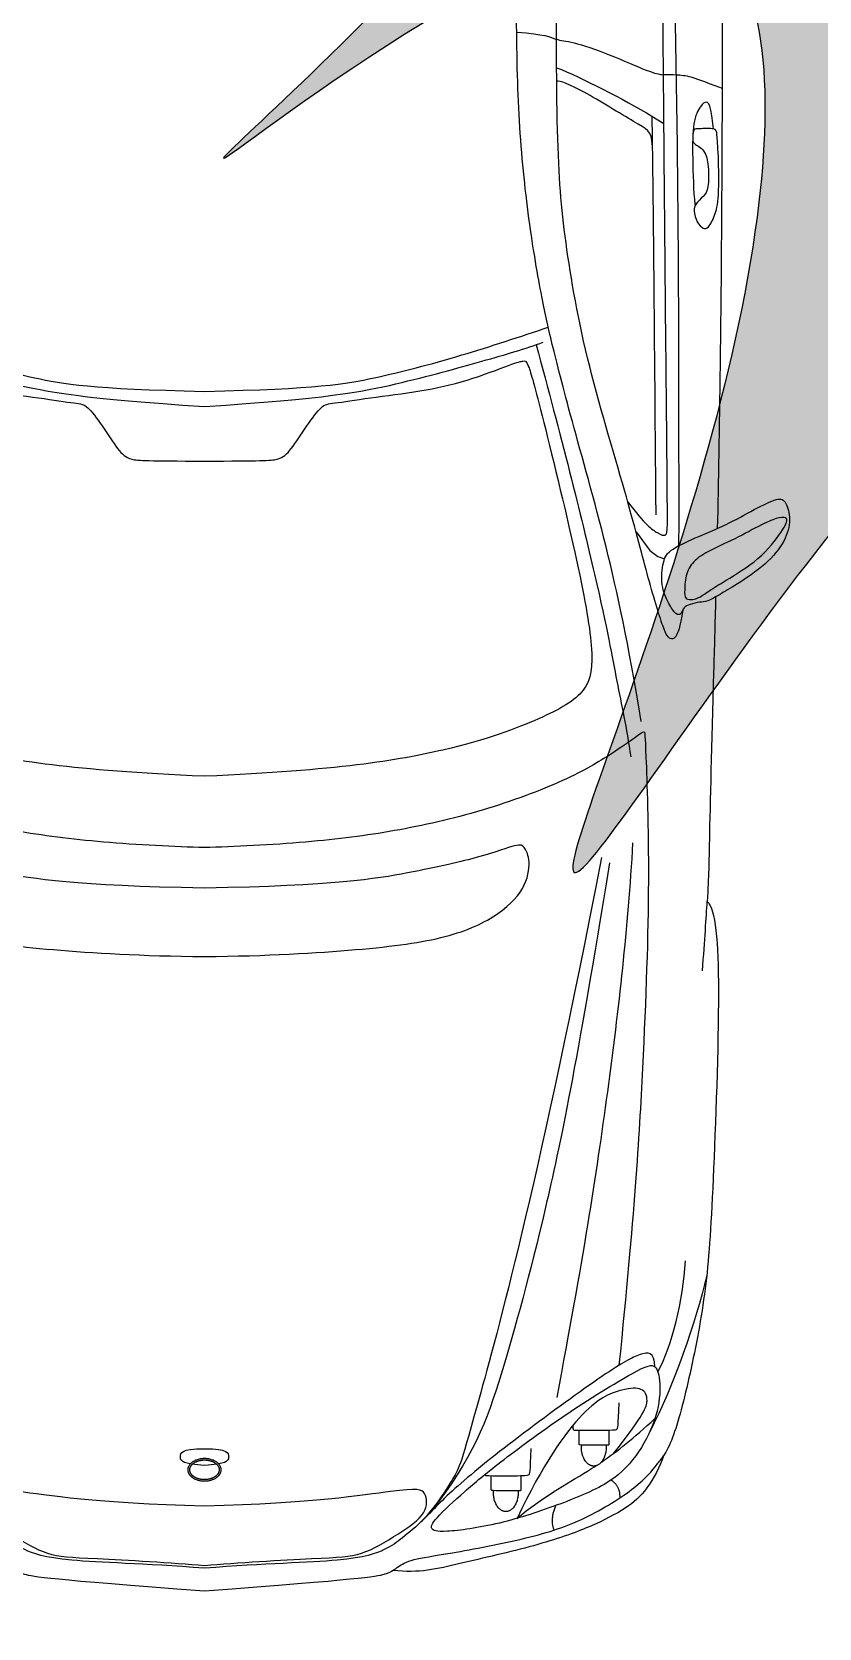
# Model space of a CAD drawing. Header units: metres. Extents: x 1203 to 2640, y 535 to 1122.
# Drawn here: x 1324.667 to 1326.137, y 562.432 to 565.414 of the extents above; entities that cross this region are included whole.
import ezdxf

# ---------------------------------------------------------------- set-up
doc = ezdxf.new("R2010")
doc.units = ezdxf.units.M
for name, color, linetype in [('car', 253, 'Continuous'), ('Layer1', 105, 'Continuous'), ('line work', 7, 'Continuous')]:
    doc.layers.add(name, color=color, linetype=linetype)
picture_1 = doc.add_image_def('image1.png', size_in_pixel=(941, 730))

msp = doc.modelspace()

# ---------------------------------------------------------------- hatches: boundary and pattern name
at = {"layer": 'line work', "lineweight": -3}
h = msp.add_hatch(color=256, dxfattribs=at)
h.dxf.hatch_style = 1
h.set_gradient(color1=(19, 155, 72), color2=(88, 186, 72))
edge = h.paths.add_edge_path()
edge.add_spline(control_points=[(1328.4087, 570.2753), (1328.6176, 571.0077), (1329.0781, 572.6222), (1328.6418, 568.5768), (1330.3355, 572.5406), (1329.045, 568.1102), (1331.5353, 571.2769), (1329.729, 568.6301), (1332.3058, 569.5815), (1330.1884, 568.1238), (1333.4564, 568.3658), (1330.179, 567.5), (1334.0185, 566.7745), (1330.2453, 566.7796), (1333.1666, 565.6282), (1330.028, 566.5648), (1332.2896, 563.8262), (1329.99, 565.7843), (1331.9307, 563.0011), (1329.7474, 564.8024), (1331.2574, 561.9452), (1329.0167, 565.5868), (1329.1879, 562.1764), (1328.5799, 564.943), (1328.3147, 562.4942), (1328.0761, 565.0282), (1327.471, 562.4758), (1327.4158, 565.433), (1326.0467, 561.8554), (1326.9423, 565.4025), (1326.0584, 564.3804), (1325.4209, 563.4005), (1326.0957, 564.7931), (1326.0018, 565.9502), (1324.214, 564.5153), (1326.7571, 566.6452), (1324.1208, 566.3459), (1326.2961, 566.7328), (1324.1196, 567.7686), (1326.4285, 567.4185), (1324.1643, 569.3), (1326.9734, 567.5088), (1325.2121, 570.2986), (1327.4028, 568.5077), (1325.2192, 572.2806), (1327.6073, 568.5859), (1327.1771, 571.4913), (1327.8995, 569.634), (1328.2811, 570.1146), (1328.4087, 570.2753)], knot_values=[0, 0, 0, 0, 1.384531, 3.052251, 4.512271, 6.230514, 7.646267, 8.837739, 9.946582, 10.833662, 12.178284, 13.333393, 14.808876, 16.18735, 17.271419, 18.463426, 19.926367, 20.858036, 22.216554, 23.184687, 24.253958, 25.961528, 27.103648, 28.144637, 28.994401, 29.931759, 30.873696, 31.916448, 33.269246, 34.849071, 35.495987, 36.149892, 37.43998, 37.950747, 38.930304, 40.29043, 41.243068, 42.036768, 43.076867, 43.892621, 45.052961, 46.218807, 47.576959, 48.432607, 50.070744, 51.677962, 52.681278, 53.664047, 54.157458, 54.157458, 54.157458, 54.157458], degree=3, periodic=0)
h = msp.add_hatch(color=256, dxfattribs=at)
h.dxf.hatch_style = 1
h.set_gradient(color1=(76, 153, 0), color2=(88, 186, 72))
edge = h.paths.add_edge_path()
edge.add_spline(control_points=[(1330.9977, 565.8501), (1330.9521, 565.9952), (1331.4277, 567.9643), (1330.5758, 566.9793), (1329.9383, 565.9994), (1330.6131, 567.392), (1330.5193, 568.5491), (1328.7314, 567.1142), (1331.2745, 569.2442), (1328.6383, 568.9448), (1330.1517, 569.214), (1330.0721, 569.4845), (1330.0361, 569.5395)], knot_values=[33.373675, 33.373675, 33.373675, 33.373675, 34.849071, 35.495987, 36.149892, 37.43998, 37.950747, 38.930304, 40.29043, 41.243068, 42.036768, 42.228985, 42.228985, 42.228985, 42.228985], degree=3, periodic=0)
edge.add_spline(control_points=[(1330.0361, 569.5395), (1329.9274, 569.4561), (1329.6712, 569.3196), (1329.6408, 569.6302), (1329.6596, 569.8814)], knot_values=[5.662496, 5.662496, 5.662496, 5.662496, 6.003226, 6.571244, 6.571244, 6.571244, 6.571244], degree=3, periodic=0)
edge.add_spline(control_points=[(1329.6596, 569.8814), (1329.493, 570.0059), (1329.2298, 570.1953), (1329.541, 570.2012), (1329.6976, 570.2053)], knot_values=[42.621857, 42.621857, 42.621857, 42.621857, 43.076867, 43.441401, 43.441401, 43.441401, 43.441401], degree=3, periodic=0)
edge.add_spline(control_points=[(1329.6976, 570.2053), (1329.7382, 570.4794), (1329.796, 570.7631), (1329.8226, 570.9436)], knot_values=[4.873712, 4.873712, 4.873712, 4.873712, 5.433602, 5.433602, 5.433602, 5.433602], degree=3, periodic=0)
edge.add_spline(control_points=[(1329.8226, 570.9436), (1329.7938, 570.9745), (1329.7655, 571.0045), (1329.7387, 571.0328)], knot_values=[44.575277, 44.575277, 44.575277, 44.575277, 44.666238, 44.666238, 44.666238, 44.666238], degree=3, periodic=0)
edge.add_spline(control_points=[(1329.7387, 571.0328), (1329.5617, 570.7442), (1328.6672, 568.8117), (1329.0781, 572.6222), (1328.6176, 571.0077), (1328.4087, 570.2753)], knot_values=[0, 0, 0, 0, 1.198051, 2.865771, 4.250302, 4.250302, 4.250302, 4.250302], degree=3, periodic=0)
edge.add_spline(control_points=[(1328.4087, 570.2753), (1328.2811, 570.1146), (1327.8995, 569.634), (1327.1771, 571.4913), (1327.57, 568.8379), (1326.465, 570.3764), (1326.2136, 570.7066)], knot_values=[50.382443, 50.382443, 50.382443, 50.382443, 50.875854, 51.858623, 52.861939, 54.157458, 54.157458, 54.157458, 54.157458], degree=3, periodic=0)
edge.add_line((1326.2136, 570.7066), (1326.2136, 570.5912))
edge.add_spline(control_points=[(1326.2136, 570.5912), (1326.428, 570.1594), (1327.0305, 568.9795), (1326.3772, 569.3789), (1326.2136, 569.4771)], knot_values=[47.98766, 47.98766, 47.98766, 47.98766, 49.229026, 49.673974, 49.673974, 49.673974, 49.673974], degree=3, periodic=0)
edge.add_line((1326.2136, 569.4771), (1326.2136, 564.5449))
edge.add_spline(control_points=[(1326.2136, 564.5449), (1326.3502, 564.7099), (1326.9026, 565.2451), (1326.0467, 561.8554), (1327.4158, 565.433), (1327.471, 562.4758), (1328.0761, 565.0282), (1328.3147, 562.4942), (1328.5799, 564.943), (1329.1879, 562.1764), (1329.0346, 565.2307), (1330.2172, 563.5891), (1330.4809, 563.2461)], knot_values=[24.660168, 24.660168, 24.660168, 24.660168, 25.148291, 26.728117, 28.080915, 29.123666, 30.065603, 31.002962, 31.852725, 32.893715, 34.035835, 35.337195, 35.337195, 35.337195, 35.337195], degree=3, periodic=0)
edge.add_spline(control_points=[(1330.4809, 563.2461), (1330.3922, 563.4659), (1330.3167, 563.6612), (1330.3461, 563.7308)], knot_values=[46.980465, 46.980465, 46.980465, 46.980465, 47.479792, 47.479792, 47.479792, 47.479792], degree=3, periodic=0)
edge.add_spline(control_points=[(1331.16, 563.7633), (1331.2314, 563.555), (1331.2822, 563.1476), (1330.4467, 563.8306), (1330.3518, 563.7444), (1330.3461, 563.7308)], knot_values=[47.479792, 47.479792, 47.479792, 47.479792, 47.996035, 48.851684, 48.94885, 48.94885, 48.94885, 48.94885], degree=3, periodic=0)
edge.add_spline(control_points=[(1330.3461, 563.7308), (1330.2707, 563.9318), (1330.1349, 564.4687), (1330.9995, 563.769), (1331.16, 563.7633)], knot_values=[22.262365, 22.262365, 22.262365, 22.262365, 22.735795, 23.658117, 23.658117, 23.658117, 23.658117], degree=3, periodic=0)
edge.add_spline(control_points=[(1331.16, 563.7633), (1331.0048, 564.2161), (1330.4793, 565.1478), (1330.6791, 564.8935), (1330.7509, 564.7987)], knot_values=[48.94885, 48.94885, 48.94885, 48.94885, 50.070744, 50.415392, 50.415392, 50.415392, 50.415392], degree=3, periodic=0)
edge.add_spline(control_points=[(1330.7509, 564.7987), (1330.6917, 564.9311), (1330.5973, 565.2672), (1332.2056, 563.8977), (1330.9427, 565.4554), (1330.9977, 565.8501)], knot_values=[18.600467, 18.600467, 18.600467, 18.600467, 18.967822, 19.899491, 21.225391, 21.225391, 21.225391, 21.225391], degree=3, periodic=0)
edge.add_spline(control_points=[(1330.9977, 565.8501), (1331.0009, 565.8398), (1331.0208, 565.8238), (1331.0739, 565.9136), (1331.1249, 566.0107)], knot_values=[32.968375, 32.968375, 32.968375, 32.968375, 33.072805, 33.373675, 33.373675, 33.373675, 33.373675], degree=3, periodic=0)
edge.add_spline(control_points=[(1330.7509, 564.7987), (1330.6917, 564.9311), (1330.5973, 565.2672), (1332.2056, 563.8977), (1330.9427, 565.4554), (1330.9977, 565.8501)], knot_values=[18.600467, 18.600467, 18.600467, 18.600467, 18.967822, 19.899491, 21.225391, 21.225391, 21.225391, 21.225391], degree=3, periodic=0)
h = msp.add_hatch(color=256, dxfattribs=at)
h.dxf.hatch_style = 1
h.set_gradient(color1=(76, 153, 0), color2=(88, 186, 72))
edge = h.paths.add_edge_path()
edge.add_spline(control_points=[(1326.2136, 569.4771), (1326.0625, 569.5677), (1325.444, 569.9313), (1326.9734, 567.5088), (1324.1643, 569.3), (1325.8479, 567.901), (1325.6612, 567.6957), (1325.6595, 567.694)], knot_values=[43.882597, 43.882597, 43.882597, 43.882597, 44.293298, 45.651449, 46.817296, 47.977636, 47.98766, 47.98766, 47.98766, 47.98766], degree=3, periodic=0)
edge.add_spline(control_points=[(1325.6595, 567.694), (1325.6771, 567.6894), (1325.7339, 567.6707), (1325.7962, 567.619), (1325.8394, 567.5298), (1325.8664, 567.3722), (1325.9034, 567.1507), (1325.9331, 566.931), (1325.9393, 566.8441), (1325.9519, 566.8113), (1325.9555, 566.7908), (1325.9558, 566.7892)], knot_values=[63.487135, 63.487135, 63.487135, 63.487135, 63.847197, 64.847197, 65.847197, 66.847197, 67.847197, 68.847197, 69.847197, 70.847197, 70.931189, 70.931189, 70.931189, 70.931189], degree=3, periodic=0)
edge.add_spline(control_points=[(1325.9558, 566.7892), (1325.958, 566.7753), (1325.9583, 566.7601), (1325.9521, 566.7456)], knot_values=[62.759754, 62.759754, 62.759754, 62.759754, 63.487135, 63.487135, 63.487135, 63.487135], degree=3, periodic=0)
edge.add_spline(control_points=[(1325.9458, 566.742), (1325.9473, 566.6512), (1325.9503, 566.4307), (1325.9526, 566.1816)], knot_values=[61.649804, 61.649804, 61.649804, 61.649804, 62.267016, 62.267016, 62.267016, 62.267016], degree=3, periodic=0)
edge.add_spline(control_points=[(1325.9526, 566.1816), (1325.9537, 566.0702), (1325.9554, 565.8567), (1325.956, 565.6543), (1325.9561, 565.5659)], knot_values=[61.146647, 61.146647, 61.146647, 61.146647, 61.42264, 61.649804, 61.649804, 61.649804, 61.649804], degree=3, periodic=0)
edge.add_spline(control_points=[(1325.9561, 565.5659), (1326.0386, 565.4865), (1326.0545, 565.1864), (1325.9836, 564.8438), (1325.9511, 564.7173)], knot_values=[37.172287, 37.172287, 37.172287, 37.172287, 37.616208, 37.883902, 37.883902, 37.883902, 37.883902], degree=3, periodic=0)
edge.add_spline(control_points=[(1325.9511, 564.7173), (1325.9498, 564.6298), (1325.9484, 564.5538), (1325.9469, 564.4863)], knot_values=[59.926972, 59.926972, 59.926972, 59.926972, 60.278396, 60.278396, 60.278396, 60.278396], degree=3, periodic=0)
edge.add_spline(control_points=[(1325.9469, 564.4863), (1325.9524, 564.4887), (1325.9748, 564.499), (1326.0178, 564.5228), (1326.0619, 564.5453), (1326.0757, 564.5376), (1326.0848, 564.5036), (1326.0753, 564.4634), (1326.0399, 564.4189), (1325.9795, 564.3792), (1325.9577, 564.3666), (1325.9464, 564.3599), (1325.9438, 564.3584)], knot_values=[51.276578, 51.276578, 51.276578, 51.276578, 51.601831, 52.601831, 53.601831, 54.601831, 55.601831, 56.601831, 57.601831, 58.601831, 59.601831, 59.926972, 59.926972, 59.926972, 59.926972], degree=3, periodic=0)
edge.add_spline(control_points=[(1325.9309, 564.3692), (1325.9234, 564.3642), (1325.9112, 564.3554), (1325.8973, 564.3531), (1325.886, 564.3542), (1325.8856, 564.369), (1325.8872, 564.4031), (1325.9043, 564.4279), (1325.9298, 564.4442), (1325.9876, 564.4702), (1326.0384, 564.4988), (1326.0636, 564.5074), (1326.0816, 564.5081), (1326.071, 564.4841), (1326.0275, 564.4279), (1325.9562, 564.3856), (1325.9384, 564.3743), (1325.9309, 564.3692)], knot_values=[0, 0, 0, 0, 1, 2, 3, 4, 5, 6, 7, 8, 9, 10, 11, 12, 13, 14, 15, 15, 15, 15], degree=3, periodic=0)
edge.add_spline(control_points=[(1325.9469, 564.4863), (1325.9524, 564.4887), (1325.9748, 564.499), (1326.0178, 564.5228), (1326.0619, 564.5453), (1326.0757, 564.5376), (1326.0848, 564.5036), (1326.0753, 564.4634), (1326.0399, 564.4189), (1325.9795, 564.3792), (1325.9577, 564.3666), (1325.9464, 564.3599), (1325.9438, 564.3584)], knot_values=[51.276578, 51.276578, 51.276578, 51.276578, 51.601831, 52.601831, 53.601831, 54.601831, 55.601831, 56.601831, 57.601831, 58.601831, 59.601831, 59.926972, 59.926972, 59.926972, 59.926972], degree=3, periodic=0)
edge.add_spline(control_points=[(1325.9438, 564.3584), (1325.9425, 564.3074), (1325.9408, 564.2486), (1325.9393, 564.1943), (1325.939, 564.1827)], knot_values=[50.876474, 50.876474, 50.876474, 50.876474, 51.188829, 51.276578, 51.276578, 51.276578, 51.276578], degree=3, periodic=0)
edge.add_spline(control_points=[(1325.939, 564.1827), (1325.9833, 564.2446), (1326.0736, 564.369), (1326.1691, 564.4913), (1326.2136, 564.5449)], knot_values=[35.337195, 35.337195, 35.337195, 35.337195, 35.514844, 35.673637, 35.673637, 35.673637, 35.673637], degree=3, periodic=0)
edge.add_line((1326.2136, 564.5449), (1326.2136, 569.4771))
h = msp.add_hatch(color=256, dxfattribs=at)
h.dxf.hatch_style = 1
h.set_gradient(color1=(76, 153, 0), color2=(88, 186, 72))
edge = h.paths.add_edge_path()
edge.add_spline(control_points=[(1325.5721, 565.5269), (1325.5726, 565.5944), (1325.5742, 565.6795), (1325.5781, 565.744), (1325.5787, 565.7536)], knot_values=[7.220814, 7.220814, 7.220814, 7.220814, 8, 8.144172, 8.144172, 8.144172, 8.144172], degree=3, periodic=0)
edge.add_spline(control_points=[(1325.5787, 565.7536), (1325.3355, 565.4516), (1324.7186, 564.9272), (1325.3229, 565.4067), (1325.5721, 565.5269)], knot_values=[38.292135, 38.292135, 38.292135, 38.292135, 39.082804, 39.720973, 39.720973, 39.720973, 39.720973], degree=3, periodic=0)
h = msp.add_hatch(color=256, dxfattribs=at)
h.dxf.hatch_style = 1
h.set_gradient(color1=(76, 153, 0), color2=(88, 186, 72))
edge = h.paths.add_edge_path(flags=0)
edge.add_spline(control_points=[(1325.9309, 564.3692), (1325.9234, 564.3642), (1325.9112, 564.3554), (1325.8973, 564.3531), (1325.886, 564.3542), (1325.8856, 564.369), (1325.8872, 564.4031), (1325.9043, 564.4279), (1325.9298, 564.4442), (1325.9876, 564.4702), (1326.0384, 564.4988), (1326.0636, 564.5074), (1326.0816, 564.5081), (1326.071, 564.4841), (1326.0275, 564.4279), (1325.9562, 564.3856), (1325.9384, 564.3743), (1325.9309, 564.3692)], knot_values=[0, 0, 0, 0, 1, 2, 3, 4, 5, 6, 7, 8, 9, 10, 11, 12, 13, 14, 15, 15, 15, 15], degree=3, periodic=0)
edge = h.paths.add_edge_path()
edge.add_spline(control_points=[(1325.9469, 564.4863), (1325.9484, 564.5538), (1325.9498, 564.6298), (1325.9511, 564.7173)], knot_values=[59.926972, 59.926972, 59.926972, 59.926972, 60.278396, 60.278396, 60.278396, 60.278396], degree=3, periodic=0)
edge.add_spline(control_points=[(1325.9511, 564.7173), (1325.9281, 564.6274), (1325.9021, 564.5387), (1325.8756, 564.4543)], knot_values=[36.981853, 36.981853, 36.981853, 36.981853, 37.172287, 37.172287, 37.172287, 37.172287], degree=3, periodic=0)
edge.add_spline(control_points=[(1325.8756, 564.4543), (1325.8864, 564.4601), (1325.9124, 564.4716), (1325.9356, 564.4812), (1325.9469, 564.4863)], knot_values=[28.282424, 28.282424, 28.282424, 28.282424, 29, 29.674747, 29.674747, 29.674747, 29.674747], degree=3, periodic=0)
edge = h.paths.add_edge_path(flags=16)
edge.add_spline(control_points=[(1325.9309, 564.3692), (1325.9234, 564.3642), (1325.9112, 564.3554), (1325.8973, 564.3531), (1325.886, 564.3542), (1325.8856, 564.369), (1325.8872, 564.4031), (1325.9043, 564.4279), (1325.9298, 564.4442), (1325.9876, 564.4702), (1326.0384, 564.4988), (1326.0636, 564.5074), (1326.0816, 564.5081), (1326.071, 564.4841), (1326.0275, 564.4279), (1325.9562, 564.3856), (1325.9384, 564.3743), (1325.9309, 564.3692)], knot_values=[0, 0, 0, 0, 1, 2, 3, 4, 5, 6, 7, 8, 9, 10, 11, 12, 13, 14, 15, 15, 15, 15], degree=3, periodic=0)
edge = h.paths.add_edge_path(flags=0)
edge.add_spline(control_points=[(1325.9309, 564.3692), (1325.9234, 564.3642), (1325.9112, 564.3554), (1325.8973, 564.3531), (1325.886, 564.3542), (1325.8856, 564.369), (1325.8872, 564.4031), (1325.9043, 564.4279), (1325.9298, 564.4442), (1325.9876, 564.4702), (1326.0384, 564.4988), (1326.0636, 564.5074), (1326.0816, 564.5081), (1326.071, 564.4841), (1326.0275, 564.4279), (1325.9562, 564.3856), (1325.9384, 564.3743), (1325.9309, 564.3692)], knot_values=[0, 0, 0, 0, 1, 2, 3, 4, 5, 6, 7, 8, 9, 10, 11, 12, 13, 14, 15, 15, 15, 15], degree=3, periodic=0)
h = msp.add_hatch(color=256, dxfattribs=at)
h.dxf.hatch_style = 1
h.set_gradient(color1=(76, 153, 0), color2=(88, 186, 72))
edge = h.paths.add_edge_path()
edge.add_spline(control_points=[(1325.9438, 564.3584), (1325.9464, 564.3599), (1325.9577, 564.3666), (1325.9795, 564.3792), (1326.0399, 564.4189), (1326.0753, 564.4634), (1326.0848, 564.5036), (1326.0757, 564.5376), (1326.0619, 564.5453), (1326.0178, 564.5228), (1325.9748, 564.499), (1325.9524, 564.4887), (1325.9469, 564.4863)], knot_values=[51.276578, 51.276578, 51.276578, 51.276578, 51.601719, 52.601719, 53.601719, 54.601719, 55.601719, 56.601719, 57.601719, 58.601719, 59.601719, 59.926972, 59.926972, 59.926972, 59.926972], degree=3, periodic=0)
edge.add_spline(control_points=[(1325.9469, 564.4863), (1325.9356, 564.4812), (1325.9124, 564.4716), (1325.8864, 564.4601), (1325.8756, 564.4543)], knot_values=[28.282424, 28.282424, 28.282424, 28.282424, 28.957171, 29.674747, 29.674747, 29.674747, 29.674747], degree=3, periodic=0)
edge.add_spline(control_points=[(1325.8756, 564.4543), (1325.8662, 564.4246), (1325.8568, 564.3953), (1325.8474, 564.3668)], knot_values=[36.914716, 36.914716, 36.914716, 36.914716, 36.981853, 36.981853, 36.981853, 36.981853], degree=3, periodic=0)
edge.add_spline(control_points=[(1325.8474, 564.3668), (1325.8498, 564.359), (1325.8582, 564.3414), (1325.8704, 564.3241), (1325.8784, 564.325), (1325.8812, 564.3317), (1325.8825, 564.3342)], knot_values=[22.365203, 22.365203, 22.365203, 22.365203, 22.997317, 23.997317, 24.997317, 25.632114, 25.632114, 25.632114, 25.632114], degree=3, periodic=0)
edge.add_spline(control_points=[(1325.8825, 564.3342), (1325.8832, 564.3356), (1325.8862, 564.3408), (1325.8948, 564.3442), (1325.9082, 564.3477), (1325.9137, 564.3485)], knot_values=[20, 20, 20, 20, 20.365203, 21.365203, 22.365203, 22.365203, 22.365203, 22.365203], degree=3, periodic=0)
edge.add_spline(control_points=[(1325.9137, 564.3485), (1325.9191, 564.3492), (1325.926, 564.3486), (1325.9383, 564.3553), (1325.9438, 564.3584)], knot_values=[18.325141, 18.325141, 18.325141, 18.325141, 19.325141, 20, 20, 20, 20], degree=3, periodic=0)
edge = h.paths.add_edge_path(flags=0)
edge.add_spline(control_points=[(1325.9309, 564.3692), (1325.9234, 564.3642), (1325.9112, 564.3554), (1325.8973, 564.3531), (1325.886, 564.3542), (1325.8856, 564.369), (1325.8872, 564.4031), (1325.9043, 564.4279), (1325.9298, 564.4442), (1325.9876, 564.4702), (1326.0384, 564.4988), (1326.0636, 564.5074), (1326.0816, 564.5081), (1326.071, 564.4841), (1326.0275, 564.4279), (1325.9562, 564.3856), (1325.9384, 564.3743), (1325.9309, 564.3692)], knot_values=[0, 0, 0, 0, 1, 2, 3, 4, 5, 6, 7, 8, 9, 10, 11, 12, 13, 14, 15, 15, 15, 15], degree=3, periodic=0)
edge = h.paths.add_edge_path(flags=16)
edge.add_spline(control_points=[(1325.9309, 564.3692), (1325.9234, 564.3642), (1325.9112, 564.3554), (1325.8973, 564.3531), (1325.886, 564.3542), (1325.8856, 564.369), (1325.8872, 564.4031), (1325.9043, 564.4279), (1325.9298, 564.4442), (1325.9876, 564.4702), (1326.0384, 564.4988), (1326.0636, 564.5074), (1326.0816, 564.5081), (1326.071, 564.4841), (1326.0275, 564.4279), (1325.9562, 564.3856), (1325.9384, 564.3743), (1325.9309, 564.3692)], knot_values=[0, 0, 0, 0, 1, 2, 3, 4, 5, 6, 7, 8, 9, 10, 11, 12, 13, 14, 15, 15, 15, 15], degree=3, periodic=0)
edge = h.paths.add_edge_path(flags=0)
edge.add_spline(control_points=[(1325.9309, 564.3692), (1325.9234, 564.3642), (1325.9112, 564.3554), (1325.8973, 564.3531), (1325.886, 564.3542), (1325.8856, 564.369), (1325.8872, 564.4031), (1325.9043, 564.4279), (1325.9298, 564.4442), (1325.9876, 564.4702), (1326.0384, 564.4988), (1326.0636, 564.5074), (1326.0816, 564.5081), (1326.071, 564.4841), (1326.0275, 564.4279), (1325.9562, 564.3856), (1325.9384, 564.3743), (1325.9309, 564.3692)], knot_values=[0, 0, 0, 0, 1, 2, 3, 4, 5, 6, 7, 8, 9, 10, 11, 12, 13, 14, 15, 15, 15, 15], degree=3, periodic=0)
h = msp.add_hatch(color=256, dxfattribs=at)
h.dxf.hatch_style = 1
h.set_gradient(color1=(76, 153, 0), color2=(88, 186, 72))
edge = h.paths.add_edge_path()
edge.add_spline(control_points=[(1325.8161, 564.0096), (1325.8522, 564.0604), (1325.8938, 564.1196), (1325.939, 564.1827)], knot_values=[35.673637, 35.673637, 35.673637, 35.673637, 35.854724, 35.854724, 35.854724, 35.854724], degree=3, periodic=0)
edge.add_spline(control_points=[(1325.939, 564.1827), (1325.9393, 564.1943), (1325.9408, 564.2486), (1325.9425, 564.3074), (1325.9438, 564.3584)], knot_values=[50.876474, 50.876474, 50.876474, 50.876474, 50.964223, 51.276578, 51.276578, 51.276578, 51.276578], degree=3, periodic=0)
edge.add_spline(control_points=[(1325.9438, 564.3584), (1325.9383, 564.3553), (1325.926, 564.3486), (1325.9191, 564.3492), (1325.9137, 564.3485)], knot_values=[18.325141, 18.325141, 18.325141, 18.325141, 19, 20, 20, 20, 20], degree=3, periodic=0)
edge.add_spline(control_points=[(1325.9137, 564.3485), (1325.9082, 564.3477), (1325.8948, 564.3442), (1325.8862, 564.3408), (1325.8832, 564.3356), (1325.8825, 564.3342)], knot_values=[20, 20, 20, 20, 21, 22, 22.365203, 22.365203, 22.365203, 22.365203], degree=3, periodic=0)
edge.add_spline(control_points=[(1325.8825, 564.3342), (1325.8777, 564.3011), (1325.8684, 564.2794), (1325.8591, 564.279), (1325.8509, 564.2866), (1325.8393, 564.3215), (1325.8359, 564.3323)], knot_values=[0, 0, 0, 0, 1, 2, 3, 3.360029, 3.360029, 3.360029, 3.360029], degree=3, periodic=0)
edge.add_spline(control_points=[(1325.8359, 564.3323), (1325.8208, 564.287), (1325.8059, 564.2436), (1325.7916, 564.2027)], knot_values=[36.778758, 36.778758, 36.778758, 36.778758, 36.887397, 36.887397, 36.887397, 36.887397], degree=3, periodic=0)
edge.add_spline(control_points=[(1325.7916, 564.2027), (1325.7845, 564.1823), (1325.7775, 564.1625), (1325.7708, 564.1434)], knot_values=[36.724583, 36.724583, 36.724583, 36.724583, 36.778758, 36.778758, 36.778758, 36.778758], degree=3, periodic=0)
edge.add_spline(control_points=[(1325.7708, 564.1434), (1325.7742, 564.1256), (1325.7777, 564.1072), (1325.781, 564.0869)], knot_values=[2.433964, 2.433964, 2.433964, 2.433964, 2.829901, 2.829901, 2.829901, 2.829901], degree=3, periodic=0)
edge.add_spline(control_points=[(1325.781, 564.0869), (1325.7853, 564.0899), (1325.7999, 564.1002), (1325.8085, 564.1065), (1325.8118, 564.1056), (1325.8126, 564.1016), (1325.8154, 564.0292), (1325.8161, 564.0096)], knot_values=[2.70406, 2.70406, 2.70406, 2.70406, 3.040424, 4.040424, 5.040424, 6.040424, 6.336364, 6.336364, 6.336364, 6.336364], degree=3, periodic=0)
edge = h.paths.add_edge_path(flags=0)
edge.add_spline(control_points=[(1325.9309, 564.3692), (1325.9234, 564.3642), (1325.9112, 564.3554), (1325.8973, 564.3531), (1325.886, 564.3542), (1325.8856, 564.369), (1325.8872, 564.4031), (1325.9043, 564.4279), (1325.9298, 564.4442), (1325.9876, 564.4702), (1326.0384, 564.4988), (1326.0636, 564.5074), (1326.0816, 564.5081), (1326.071, 564.4841), (1326.0275, 564.4279), (1325.9562, 564.3856), (1325.9384, 564.3743), (1325.9309, 564.3692)], knot_values=[0, 0, 0, 0, 1, 2, 3, 4, 5, 6, 7, 8, 9, 10, 11, 12, 13, 14, 15, 15, 15, 15], degree=3, periodic=0)
edge = h.paths.add_edge_path(flags=16)
edge.add_spline(control_points=[(1325.9309, 564.3692), (1325.9234, 564.3642), (1325.9112, 564.3554), (1325.8973, 564.3531), (1325.886, 564.3542), (1325.8856, 564.369), (1325.8872, 564.4031), (1325.9043, 564.4279), (1325.9298, 564.4442), (1325.9876, 564.4702), (1326.0384, 564.4988), (1326.0636, 564.5074), (1326.0816, 564.5081), (1326.071, 564.4841), (1326.0275, 564.4279), (1325.9562, 564.3856), (1325.9384, 564.3743), (1325.9309, 564.3692)], knot_values=[0, 0, 0, 0, 1, 2, 3, 4, 5, 6, 7, 8, 9, 10, 11, 12, 13, 14, 15, 15, 15, 15], degree=3, periodic=0)
edge = h.paths.add_edge_path(flags=0)
edge.add_spline(control_points=[(1325.9309, 564.3692), (1325.9234, 564.3642), (1325.9112, 564.3554), (1325.8973, 564.3531), (1325.886, 564.3542), (1325.8856, 564.369), (1325.8872, 564.4031), (1325.9043, 564.4279), (1325.9298, 564.4442), (1325.9876, 564.4702), (1326.0384, 564.4988), (1326.0636, 564.5074), (1326.0816, 564.5081), (1326.071, 564.4841), (1326.0275, 564.4279), (1325.9562, 564.3856), (1325.9384, 564.3743), (1325.9309, 564.3692)], knot_values=[0, 0, 0, 0, 1, 2, 3, 4, 5, 6, 7, 8, 9, 10, 11, 12, 13, 14, 15, 15, 15, 15], degree=3, periodic=0)
h = msp.add_hatch(color=256, dxfattribs=at)
h.dxf.hatch_style = 1
h.set_gradient(color1=(76, 153, 0), color2=(88, 186, 72))
edge = h.paths.add_edge_path()
edge.add_spline(control_points=[(1325.8825, 564.3342), (1325.8812, 564.3317), (1325.8784, 564.325), (1325.8704, 564.3241), (1325.8582, 564.3414), (1325.8498, 564.359), (1325.8474, 564.3668)], knot_values=[22.365203, 22.365203, 22.365203, 22.365203, 23, 24, 25, 25.632114, 25.632114, 25.632114, 25.632114], degree=3, periodic=0)
edge.add_spline(control_points=[(1325.8474, 564.3668), (1325.8436, 564.3552), (1325.8398, 564.3437), (1325.8359, 564.3323)], knot_values=[36.887397, 36.887397, 36.887397, 36.887397, 36.914716, 36.914716, 36.914716, 36.914716], degree=3, periodic=0)
edge.add_spline(control_points=[(1325.8359, 564.3323), (1325.8393, 564.3215), (1325.8509, 564.2866), (1325.8591, 564.279), (1325.8684, 564.2794), (1325.8777, 564.3011), (1325.8825, 564.3342)], knot_values=[0, 0, 0, 0, 0.360029, 1.360029, 2.360029, 3.360029, 3.360029, 3.360029, 3.360029], degree=3, periodic=0)
h = msp.add_hatch(color=256, dxfattribs=at)
h.dxf.hatch_style = 1
h.set_gradient(color1=(76, 153, 0), color2=(88, 186, 72))
edge = h.paths.add_edge_path()
edge.add_spline(control_points=[(1325.781, 564.0869), (1325.7777, 564.1072), (1325.7742, 564.1256), (1325.7708, 564.1434)], knot_values=[2.433964, 2.433964, 2.433964, 2.433964, 2.829901, 2.829901, 2.829901, 2.829901], degree=3, periodic=0)
edge.add_spline(control_points=[(1325.7708, 564.1434), (1325.7604, 564.1141), (1325.7506, 564.0864), (1325.7414, 564.0606)], knot_values=[36.641646, 36.641646, 36.641646, 36.641646, 36.724583, 36.724583, 36.724583, 36.724583], degree=3, periodic=0)
edge.add_spline(control_points=[(1325.7414, 564.0606), (1325.7435, 564.0619), (1325.7598, 564.0724), (1325.7724, 564.0809), (1325.781, 564.0869)], knot_values=[6.336364, 6.336364, 6.336364, 6.336364, 6.428027, 7.091662, 7.091662, 7.091662, 7.091662], degree=3, periodic=0)
h = msp.add_hatch(color=256, dxfattribs=at)
h.dxf.hatch_style = 1
h.set_gradient(color1=(76, 153, 0), color2=(88, 186, 72))
edge = h.paths.add_edge_path()
edge.add_spline(control_points=[(1325.8161, 564.0096), (1325.8154, 564.0292), (1325.8126, 564.1016), (1325.8118, 564.1056), (1325.8085, 564.1065), (1325.7999, 564.1002), (1325.7853, 564.0899), (1325.781, 564.0869)], knot_values=[2.70406, 2.70406, 2.70406, 2.70406, 3, 4, 5, 6, 6.336364, 6.336364, 6.336364, 6.336364], degree=3, periodic=0)
edge.add_spline(control_points=[(1325.781, 564.0869), (1325.7724, 564.0809), (1325.7598, 564.0724), (1325.7435, 564.0619), (1325.7414, 564.0606)], knot_values=[6.336364, 6.336364, 6.336364, 6.336364, 7, 7.091662, 7.091662, 7.091662, 7.091662], degree=3, periodic=0)
edge.add_spline(control_points=[(1325.7414, 564.0606), (1325.6871, 563.9075), (1325.6392, 563.7666), (1325.7572, 563.927), (1325.8161, 564.0096)], knot_values=[35.854724, 35.854724, 35.854724, 35.854724, 36.346478, 36.641646, 36.641646, 36.641646, 36.641646], degree=3, periodic=0)

# ---------------------------------------------------------------- linework, layer by layer
at = {"layer": 'car'}
for points in [[(1325.8247, 565.2565), (1325.8472, 565.243)], [(1325.7951, 564.4798), (1325.8207, 564.4452), (1325.8361, 564.4341), (1325.8485, 564.4299)]]:
    msp.add_lwpolyline(points, dxfattribs=at)
for points, knots in [([(1324.0257, 566.7456), (1324.0277, 566.7428), (1324.0298, 566.7416), (1324.032, 566.742), (1324.0298, 566.6106), (1324.0187, 565.7561), (1324.0231, 564.8944), (1324.029, 564.5721), (1324.0309, 564.4863), (1324.0254, 564.4887), (1324.003, 564.499), (1323.96, 564.5228), (1323.9159, 564.5453), (1323.9021, 564.5376), (1323.893, 564.5036), (1323.9025, 564.4634), (1323.938, 564.4189), (1323.9983, 564.3792), (1324.0202, 564.3666), (1324.0314, 564.3599), (1324.034, 564.3584), (1324.0353, 564.3074), (1324.0408, 564.1143), (1324.0461, 563.9045), (1324.0469, 563.8384), (1324.0497, 563.7896), (1324.0342, 563.7747), (1324.0235, 563.6552), (1324.0397, 563.2253), (1324.0502, 563.0669), (1324.0813, 562.9036), (1324.1109, 562.7901), (1324.1259, 562.7625), (1324.1314, 562.7544), (1324.1373, 562.7346), (1324.1631, 562.6879), (1324.1979, 562.6572), (1324.2647, 562.6217), (1324.3651, 562.5863), (1324.5205, 562.5514), (1324.5885, 562.5343), (1324.6366, 562.5401), (1324.6404, 562.5376), (1324.6541, 562.5308), (1324.6959, 562.5232), (1324.9889, 562.5016), (1325.2819, 562.5232), (1325.3237, 562.5308), (1325.3375, 562.5376), (1325.3412, 562.5401), (1325.3893, 562.5343), (1325.4573, 562.5514), (1325.6127, 562.5863), (1325.7131, 562.6217), (1325.7799, 562.6572), (1325.8148, 562.6879), (1325.8406, 562.7346), (1325.8465, 562.7544), (1325.8519, 562.7625), (1325.8669, 562.7901), (1325.8965, 562.9036), (1325.9276, 563.0669), (1325.9381, 563.2253), (1325.9543, 563.6552), (1325.9436, 563.7747), (1325.9281, 563.7896), (1325.9309, 563.8384), (1325.9317, 563.9045), (1325.937, 564.1143), (1325.9425, 564.3074), (1325.9438, 564.3584), (1325.9464, 564.3599), (1325.9577, 564.3666), (1325.9795, 564.3792), (1326.0399, 564.4189), (1326.0753, 564.4634), (1326.0848, 564.5036), (1326.0757, 564.5376), (1326.0619, 564.5453), (1326.0178, 564.5228), (1325.9748, 564.499), (1325.9524, 564.4887), (1325.9469, 564.4863), (1325.9488, 564.5721), (1325.9547, 564.8944), (1325.9591, 565.7561), (1325.948, 566.6106), (1325.9458, 566.742), (1325.948, 566.7416), (1325.9501, 566.7428), (1325.9521, 566.7456), (1325.959, 566.7618), (1325.9563, 566.7998), (1325.9393, 566.8441), (1325.9331, 566.931), (1325.9034, 567.1507), (1325.8664, 567.3722), (1325.8394, 567.5298), (1325.7962, 567.619), (1325.717, 567.6847), (1325.5702, 567.7144), (1325.3297, 567.7469), (1324.9889, 567.7532), (1324.6481, 567.7469), (1324.4077, 567.7144), (1324.2609, 567.6847), (1324.1816, 567.619), (1324.1384, 567.5298), (1324.1114, 567.3722), (1324.0744, 567.1507), (1324.0448, 566.931), (1324.0385, 566.8441), (1324.0215, 566.7998), (1324.0188, 566.7618), (1324.0257, 566.7456)], [9.811373, 9.811373, 9.811373, 9.811373, 10.30411, 10.30411, 10.30411, 11.197316, 12.197316, 12.644155, 12.644155, 12.644155, 12.969408, 13.969408, 14.969408, 15.969408, 16.969408, 17.969408, 18.969408, 19.969408, 20.969408, 21.294549, 21.294549, 21.294549, 21.606904, 22.606904, 23.220672, 23.220672, 23.220672, 24.159635, 25.159635, 26.159635, 27.159635, 28.159635, 28.738873, 28.738873, 28.738873, 29.738873, 30.738873, 31.738873, 32.738873, 33.738873, 34.738873, 34.738873, 34.738873, 35.285563, 36.285563, 36.285563, 36.285563, 37.285563, 37.832254, 37.832254, 37.832254, 38.832254, 39.832254, 40.832254, 41.832254, 42.832254, 43.832254, 43.832254, 43.832254, 44.411492, 45.411492, 46.411492, 47.411492, 48.411492, 49.350455, 49.350455, 49.350455, 49.964223, 50.964223, 51.276578, 51.276578, 51.276578, 51.601719, 52.601719, 53.601719, 54.601719, 55.601719, 56.601719, 57.601719, 58.601719, 59.601719, 59.926972, 59.926972, 59.926972, 60.373811, 61.373811, 62.267016, 62.267016, 62.267016, 62.759754, 62.759754, 62.759754, 63.571127, 64.571127, 65.571127, 66.571127, 67.571127, 68.571127, 69.571127, 70.571127, 71.571127, 72.571127, 72.571127, 72.571127, 73.571127, 74.571127, 75.571127, 76.571127, 77.571127, 78.571127, 79.571127, 80.571127, 81.571127, 82.382499, 82.382499, 82.382499, 82.382499]), ([(1325.6467, 565.3468), (1325.6924, 565.3294), (1325.7715, 565.2879), (1325.8247, 565.2565), (1325.8268, 565.1117), (1325.8287, 564.9096), (1325.8319, 564.512)], [0, 0, 0, 0, 1, 1, 1, 1.647053, 1.647053, 1.647053, 1.647053]), ([(1325.94, 565.2325), (1325.9383, 565.2471), (1325.9338, 565.2783), (1325.927, 565.2852), (1325.9159, 565.2776), (1325.9008, 565.2478), (1325.9003, 565.184), (1325.9024, 565.1136), (1325.9053, 565.0905), (1325.9054, 565.0896)], [0.348642, 0.348642, 0.348642, 0.348642, 1, 2, 3, 4, 5, 6, 6.040441, 6.040441, 6.040441, 6.040441]), ([(1324.3467, 564.8621), (1324.3975, 564.845), (1324.5241, 564.8036), (1324.6717, 564.7658), (1324.777, 564.7469), (1324.9889, 564.7424), (1325.2008, 564.7469), (1325.3062, 564.7658), (1325.4537, 564.8036), (1325.5803, 564.845), (1325.6311, 564.8621)], [0, 0, 0, 0, 0.85838, 1.85838, 2.85838, 2.85838, 2.85838, 3.85838, 4.85838, 5.71676, 5.71676, 5.71676, 5.71676]), ([(1324.3565, 564.8341), (1324.388, 564.8224), (1324.4628, 564.8008), (1324.6231, 564.7558), (1324.7645, 564.7279), (1324.9889, 564.7143), (1325.2133, 564.7279), (1325.3547, 564.7558), (1325.515, 564.8008), (1325.5898, 564.8224), (1325.6213, 564.8341)], [0, 0, 0, 0, 1, 2, 3, 3, 3, 4, 5, 6, 6, 6, 6]), ([(1324.9889, 564.0234), (1325.2375, 564.0344), (1325.464, 564.0715), (1325.6259, 564.1332), (1325.7083, 564.1799), (1325.7179, 564.2526), (1325.6891, 564.4146), (1325.6095, 564.7413), (1325.5916, 564.8003), (1325.5854, 564.7993), (1325.5695, 564.7965), (1325.4784, 564.7601), (1325.394, 564.7425), (1325.294, 564.7299), (1325.2238, 564.7191), (1325.2094, 564.7182), (1325.1806, 564.6794), (1325.149, 564.6308), (1325.1301, 564.6128), (1325.095, 564.6128), (1324.9889, 564.6119), (1324.8828, 564.6128), (1324.8477, 564.6128), (1324.8288, 564.6308), (1324.7973, 564.6794), (1324.7684, 564.7182), (1324.754, 564.7191), (1324.6838, 564.7299), (1324.5838, 564.7425), (1324.4994, 564.7601), (1324.4083, 564.7965), (1324.3924, 564.7993), (1324.3862, 564.8003), (1324.3684, 564.7413), (1324.2887, 564.4146), (1324.2599, 564.2526), (1324.2695, 564.1799), (1324.3519, 564.1332), (1324.5139, 564.0715), (1324.7403, 564.0344), (1324.9889, 564.0234)], [0, 0, 0, 0, 1, 2, 3, 4, 5, 6, 7, 8, 9, 10, 11, 12, 13, 14, 15, 16, 17, 18, 18, 18, 19, 20, 21, 22, 23, 24, 25, 26, 27, 28, 29, 30, 31, 32, 33, 34, 35, 36, 36, 36, 36]), ([(1325.9438, 564.3584), (1325.9383, 564.3553), (1325.926, 564.3486), (1325.9191, 564.3492), (1325.9137, 564.3485), (1325.9082, 564.3477), (1325.8948, 564.3442), (1325.8838, 564.3399), (1325.8795, 564.3251), (1325.8704, 564.3241), (1325.8565, 564.3438), (1325.8407, 564.3792), (1325.8451, 564.427), (1325.8565, 564.4467), (1325.9077, 564.4697), (1325.9356, 564.4812), (1325.9469, 564.4863)], [18.325141, 18.325141, 18.325141, 18.325141, 19, 20, 20, 20, 21, 22, 23, 24, 25, 26, 27, 28, 29, 29.674747, 29.674747, 29.674747, 29.674747]), ([(1325.7638, 562.9236), (1325.7924, 563.2042), (1325.8102, 563.491), (1325.8224, 563.8446), (1325.8128, 564.1003), (1325.8118, 564.1056), (1325.8085, 564.1065), (1325.7975, 564.0984), (1325.7539, 564.0678), (1325.6711, 564.017), (1325.5079, 563.9563), (1325.3414, 563.9189), (1325.1882, 563.8993), (1325.0428, 563.8913), (1324.9889, 563.8905), (1324.935, 563.8913), (1324.7896, 563.8993), (1324.6365, 563.9189), (1324.4699, 563.9563), (1324.3067, 564.017), (1324.2239, 564.0678), (1324.1803, 564.0984), (1324.1693, 564.1065), (1324.166, 564.1056), (1324.165, 564.1003), (1324.1554, 563.8446), (1324.1676, 563.491), (1324.1854, 563.2042), (1324.214, 562.9236)], [0, 0, 0, 0, 1, 2, 3, 4, 5, 6, 7, 8, 9, 10, 11, 12, 12, 12, 13, 14, 15, 16, 17, 18, 19, 20, 21, 22, 23, 24, 24, 24, 24]), ([(1324.9889, 563.8145), (1325.2327, 563.819), (1325.385, 563.8445), (1325.5106, 563.8734), (1325.5784, 563.899), (1325.5851, 563.8923), (1325.5973, 563.8734), (1325.594, 563.8212), (1325.5451, 563.7656), (1325.4484, 563.72), (1325.2905, 563.6989), (1325.107, 563.6878), (1324.9889, 563.6869), (1324.8708, 563.6878), (1324.6873, 563.6989), (1324.5295, 563.72), (1324.4327, 563.7656), (1324.3838, 563.8212), (1324.3805, 563.8734), (1324.3927, 563.8923), (1324.3994, 563.899), (1324.4672, 563.8734), (1324.5928, 563.8445), (1324.7452, 563.819), (1324.9889, 563.8145)], [0, 0, 0, 0, 1, 2, 3, 4, 5, 6, 7, 8, 9, 10, 10, 10, 11, 12, 13, 14, 15, 16, 17, 18, 19, 20, 20, 20, 20]), ([(1325.8303, 562.9205), (1325.8293, 562.9492), (1325.8059, 562.9477), (1325.7512, 562.9186), (1325.5776, 562.7924), (1325.4492, 562.6902), (1325.3982, 562.6333), (1325.3558, 562.5983), (1325.331, 562.5801), (1325.2676, 562.556), (1325.1027, 562.5531), (1324.9889, 562.5443), (1324.8751, 562.5531), (1324.7102, 562.556), (1324.6468, 562.5801), (1324.622, 562.5983), (1324.5797, 562.6333), (1324.5286, 562.6902), (1324.4002, 562.7924), (1324.2266, 562.9186), (1324.1719, 562.9477), (1324.1485, 562.9492), (1324.1476, 562.9205)], [0, 0, 0, 0, 1, 2, 3, 4, 5, 6, 7, 8, 9, 9, 9, 10, 11, 12, 13, 14, 15, 16, 17, 18, 18, 18, 18]), ([(1325.7539, 562.7593), (1325.811, 562.8323), (1325.8198, 562.8601), (1325.808, 562.8825), (1325.7743, 562.8802), (1325.7044, 562.8575), (1325.6207, 562.7378), (1325.5729, 562.6374), (1325.6189, 562.6763), (1325.6703, 562.704), (1325.7147, 562.7323), (1325.7198, 562.7356)], [0, 0, 0, 0, 1, 2, 3, 4, 5, 5, 5, 6, 6.129685, 6.129685, 6.129685, 6.129685]), ([(1324.9624, 562.7392), (1324.944, 562.7427), (1324.944, 562.7535), (1324.944, 562.7674), (1324.9889, 562.7674), (1325.0338, 562.7674), (1325.0338, 562.7535), (1325.0338, 562.7427), (1325.0154, 562.7392)], [0, 0, 0, 0, 0.743553, 1.743553, 1.743553, 1.743553, 2.743553, 3.487107, 3.487107, 3.487107, 3.487107]), ([(1325.3412, 562.5401), (1325.3444, 562.5421), (1325.352, 562.5487), (1325.3756, 562.5619), (1325.4341, 562.5691), (1325.6007, 562.6006), (1325.698, 562.6331), (1325.8036, 562.6983), (1325.8291, 562.7323), (1325.8425, 562.7486), (1325.8465, 562.7544)], [1.54669, 1.54669, 1.54669, 1.54669, 2, 3, 4, 5, 6, 7, 8, 8.420762, 8.420762, 8.420762, 8.420762]), ([(1325.5985, 562.7678), (1325.5972, 562.7229), (1325.5947, 562.7179), (1325.5916, 562.7163), (1325.5149, 562.7163), (1325.5141, 562.7169), (1325.5136, 562.7187), (1325.5135, 562.72)], [0, 0, 0, 0, 1, 2, 3, 4, 4.488989, 4.488989, 4.488989, 4.488989]), ([(1325.0115, 562.7385), (1325.0057, 562.7376), (1324.9983, 562.7368), (1324.9889, 562.736), (1324.9796, 562.7368), (1324.9721, 562.7376), (1324.9663, 562.7385)], [0, 0, 0, 0, 0.2081908, 0.2081908, 0.2081908, 0.4163816, 0.4163816, 0.4163816, 0.4163816]), ([(1324.9889, 562.6602), (1325.1925, 562.6656), (1325.3789, 562.6962), (1325.4032, 562.6899), (1325.4078, 562.6468), (1325.353, 562.6087), (1325.2792, 562.5649), (1325.2224, 562.5649), (1325.0494, 562.5546), (1324.9889, 562.5495), (1324.9285, 562.5546), (1324.7554, 562.5649), (1324.6987, 562.5649), (1324.6248, 562.6087), (1324.57, 562.6468), (1324.5746, 562.6899), (1324.5989, 562.6962), (1324.7853, 562.6656), (1324.9889, 562.6602)], [0, 0, 0, 0, 1, 2, 3, 4, 5, 6, 7, 7, 7, 8, 9, 10, 11, 12, 13, 14, 14, 14, 14])]:
    msp.add_open_spline(points, degree=3, knots=knots, dxfattribs=at)
for points, degree in [([(1325.8049, 564.1259), (1325.7801, 564.274), (1325.7414, 564.4556), (1325.6699, 564.7051), (1325.6357, 564.8408), (1325.6196, 564.9123), (1325.5919, 565.0713), (1325.5744, 565.258), (1325.5707, 565.455), (1325.5744, 565.7475), (1325.5933, 565.8949), (1325.6335, 566.0393), (1325.721, 566.3005), (1325.7764, 566.4449), (1325.8049, 566.4967), (1325.837, 566.5113), (1325.8654, 566.5047), (1325.8844, 566.4828), (1325.9238, 566.4135), (1325.9391, 566.2961), (1325.9526, 566.1816)], 3), ([(1325.8825, 564.3342), (1325.8777, 564.3011), (1325.8684, 564.2794), (1325.8591, 564.279), (1325.8486, 564.2887), (1325.8161, 564.3972), (1325.7819, 564.5342), (1325.6968, 564.8129), (1325.6583, 565.0435), (1325.646, 565.2068), (1325.646, 565.6186), (1325.6556, 565.8067), (1325.6734, 565.9714), (1325.7132, 566.1155), (1325.7911, 566.3497), (1325.807, 566.3889), (1325.8271, 566.3896), (1325.8361, 566.3765), (1325.8419, 566.3478), (1325.8572, 565.9737), (1325.8709, 565.3313), (1325.875, 564.9566), (1325.8747, 564.4539)], 3), ([(1325.7797, 564.5358), (1325.8114, 564.4941), (1325.8394, 564.4735), (1325.8506, 564.4728), (1325.8537, 564.4786), (1325.8541, 564.5143), (1325.8468, 565.2311), (1325.8459, 565.4895), (1325.8324, 565.9966), (1325.8216, 566.2974), (1325.8167, 566.371), (1325.8085, 566.3682), (1325.7946, 566.3563)], 3), ([(1325.5722, 565.4135), (1325.6241, 565.4099), (1325.6465, 565.3973), (1325.6718, 565.3973), (1325.7439, 565.373), (1325.8234, 565.337), (1325.8465, 565.3334), (1325.8465, 565.3342), (1325.8698, 565.3342), (1325.897, 565.3316), (1325.9168, 565.3226), (1325.9559, 565.309)], 3), ([(1325.8254, 565.203), (1325.8251, 565.2282), (1325.8052, 565.2363), (1325.6874, 565.31), (1325.6529, 565.3228), (1325.6469, 565.322)], 3), ([(1325.914, 565.2328), (1325.9208, 565.2331), (1325.9459, 565.2344), (1325.9454, 565.2253), (1325.9493, 565.1897), (1325.9504, 565.1005), (1325.9427, 565.0702), (1325.9298, 565.0461), (1325.9213, 565.0453), (1325.9083, 565.057), (1325.9021, 565.0815), (1325.9051, 565.0918), (1325.9215, 565.1069), (1325.9308, 565.1194), (1325.9312, 565.1643), (1325.924, 565.1948), (1325.9008, 565.2052), (1325.901, 565.214), (1325.9018, 565.2303), (1325.9048, 565.2325), (1325.9071, 565.2325), (1325.914, 565.2328)], 3), ([(1325.6085, 564.8295), (1325.6537, 564.6639), (1325.733, 564.3469), (1325.7591, 564.1965), (1325.7771, 564.1154), (1325.7852, 564.0596)], 3), ([(1325.9309, 564.3692), (1325.9234, 564.3642), (1325.9112, 564.3554), (1325.8973, 564.3531), (1325.886, 564.3542), (1325.8856, 564.369), (1325.8872, 564.4031), (1325.9043, 564.4279), (1325.9298, 564.4442), (1325.9876, 564.4702), (1326.0384, 564.4988), (1326.0636, 564.5074), (1326.0816, 564.5081), (1326.071, 564.4841), (1326.0275, 564.4279), (1325.9562, 564.3856), (1325.9384, 564.3743), (1325.9309, 564.3692)], 3), ([(1325.6475, 562.8634), (1325.6956, 563.1162), (1325.7464, 563.4399), (1325.7801, 563.7399), (1325.7894, 563.8989)], 3), ([(1325.7303, 563.8717), (1325.6158, 563.2779), (1325.4694, 562.7398), (1325.4629, 562.7274), (1325.4193, 562.657), (1325.3934, 562.6309)], 3), ([(1325.7456, 563.862), (1325.6829, 563.4768), (1325.6245, 563.1967), (1325.5421, 562.8911), (1325.491, 562.7495), (1325.4093, 562.6467)], 3), ([(1325.9192, 563.6598), (1325.9236, 563.719), (1325.9263, 563.759), (1325.9281, 563.7896)], 3), ([(1325.836, 562.911), (1325.8628, 562.9603), (1325.883, 563.0429), (1325.8873, 563.1181)], 3), ([(1325.9271, 563.0906), (1325.9066, 563.0033), (1325.8659, 562.887), (1325.8208, 562.7993)], 3), ([(1325.475, 562.6875), (1325.4555, 562.6704), (1325.4142, 562.632), (1325.4106, 562.6174), (1325.4266, 562.6093), (1325.5389, 562.6247), (1325.6564, 562.6641), (1325.7527, 562.7042), (1325.8023, 562.7589), (1325.8373, 562.8311), (1325.8417, 562.8938), (1325.8329, 562.9267), (1325.8081, 562.9223), (1325.6564, 562.8289), (1325.5309, 562.7348), (1325.4944, 562.7047), (1325.475, 562.6875)], 3), ([(1325.7628, 562.8529), (1325.7615, 562.808), (1325.759, 562.803), (1325.7559, 562.8014), (1325.6792, 562.8014), (1325.6782, 562.802), (1325.6775, 562.8052), (1325.6783, 562.8125)], 3), ([(1325.7304, 562.7426), (1325.7606, 562.7631), (1325.7904, 562.7867), (1325.8305, 562.8239)], 3), ([(1325.7444, 562.8019), (1325.7444, 562.7753), (1325.7444, 562.7739), (1325.7411, 562.7739), (1325.689, 562.7739), (1325.689, 562.7755), (1325.689, 562.7774), (1325.689, 562.8017)], 3), ([(1325.5801, 562.7168), (1325.5801, 562.6902), (1325.5801, 562.6888), (1325.5768, 562.6888), (1325.5247, 562.6888), (1325.5247, 562.6904), (1325.5247, 562.6923), (1325.5247, 562.7167)], 3), ([(1325.7651, 562.6758), (1325.7663, 562.6969), (1325.7484, 562.709)], 2), ([(1325.642, 562.6155), (1325.6345, 562.6353), (1325.6452, 562.6614)], 2)]:
    msp.add_open_spline(points, degree=degree, dxfattribs=at)
for points, weights, degree, knots in [([(1324.9889, 562.749), (1324.9937, 562.749), (1324.9982, 562.748), (1325.028, 562.7418), (1325.0187, 562.7219), (1325.0119, 562.7072), (1324.9889, 562.7072), (1324.9659, 562.7072), (1324.9591, 562.7219), (1324.9498, 562.7418), (1324.9796, 562.748), (1324.9841, 562.749), (1324.9889, 562.749)], [0.90531578604, 0.940619040008, 1, 0.707106781187, 1, 0.766487741179, 0.90531578604, 0.766487741179, 1, 0.707106781187, 1, 0.940619040008, 0.90531578604], 2, [0, 0, 0, 9.524202, 9.524202, 56.50179, 56.50179, 93.955176, 93.955176, 131.408561, 131.408561, 178.386149, 178.386149, 187.910351, 187.910351, 187.910351]), ([(1324.9802, 562.745), (1324.983, 562.7455), (1324.9859, 562.7459), (1324.9889, 562.7459), (1324.9919, 562.7459), (1324.9948, 562.7455), (1324.9976, 562.745), (1324.9994, 562.7446), (1325.0022, 562.7438), (1325.0065, 562.742), (1325.0104, 562.7397), (1325.014, 562.7363), (1325.0163, 562.7327), (1325.0172, 562.7289), (1325.0168, 562.7254), (1325.0156, 562.7224), (1325.0137, 562.7196), (1325.011, 562.7171), (1325.0076, 562.7148), (1325.0035, 562.7128), (1324.9973, 562.7109), (1324.9923, 562.7103), (1324.9889, 562.7103), (1324.9855, 562.7103), (1324.9805, 562.7109), (1324.9743, 562.7128), (1324.9702, 562.7148), (1324.9668, 562.7171), (1324.9641, 562.7196), (1324.9622, 562.7224), (1324.961, 562.7254), (1324.9606, 562.7289), (1324.9616, 562.7327), (1324.9638, 562.7363), (1324.9674, 562.7397), (1324.9713, 562.742), (1324.9756, 562.7438), (1324.9784, 562.7446), (1324.9802, 562.745)], [1, 0.960412693338, 0.928851288685, 0.90531578604, 0.928851288685, 0.960412693338, 1, 1, 1, 1, 1, 1, 1, 1, 1, 1, 1, 1, 1, 1, 1, 1, 1, 1, 1, 1, 1, 1, 1, 1, 1, 1, 1, 1, 1, 1, 1, 1, 1], 3, [0, 0, 0, 0, 9.524202, 9.524202, 9.524202, 19.048405, 19.048405, 19.048405, 24.35006, 27.365191, 32.669757, 37.262274, 41.314235, 44.881887, 48.181387, 51.230319, 54.302145, 57.782237, 61.734777, 66.102947, 70.779466, 80.445116, 80.445116, 80.445116, 90.110766, 94.787285, 99.155455, 103.107995, 106.588087, 109.659913, 112.708845, 116.008345, 119.575997, 123.627958, 128.220475, 133.525041, 136.540172, 141.841827, 141.841827, 141.841827, 141.841827]), ([(1325.7394, 562.7739), (1325.7394, 562.7724), (1325.7394, 562.7709), (1325.7394, 562.7351), (1325.7162, 562.7351), (1325.6929, 562.7351), (1325.6929, 562.7709), (1325.6929, 562.7726), (1325.693, 562.7743)], [0.968716142756, 0.983419454614, 1, 0.707106781187, 1, 0.707106781187, 1, 0.980744224201, 0.964020326081], 2, [39.656333, 39.656333, 39.656333, 42.035969, 42.035969, 84.071938, 84.071938, 126.107907, 126.107907, 128.871492, 128.871492, 128.871492]), ([(1325.5751, 562.6888), (1325.5751, 562.6873), (1325.5751, 562.6859), (1325.5751, 562.6501), (1325.5519, 562.6501), (1325.5286, 562.6501), (1325.5286, 562.6859), (1325.5286, 562.6876), (1325.5287, 562.6893)], [0.968716142756, 0.983419454614, 1, 0.707106781187, 1, 0.707106781187, 1, 0.980744224201, 0.964020326081], 2, [39.656333, 39.656333, 39.656333, 42.035969, 42.035969, 84.071938, 84.071938, 126.107907, 126.107907, 128.871492, 128.871492, 128.871492])]:
    msp.add_rational_spline(points, weights, degree=degree, knots=knots, dxfattribs=at)
at = {"layer": 'Layer1'}
msp.add_spline([(1328.4087, 570.2753), (1328.8799, 571.5771), (1329.0185, 569.9152), (1329.8224, 571.134), (1329.767, 569.4166), (1330.8481, 570.3307), (1330.4877, 569.195), (1331.5966, 569.195), (1331.0422, 568.5025), (1332.3451, 568.1701), (1331.3471, 567.5885), (1332.65, 566.896), (1331.3194, 566.5359), (1332.2342, 565.9542), (1331.0422, 565.9542), (1331.5134, 564.5693), (1330.7095, 565.0401), (1331.1808, 563.766), (1330.2937, 564.1538), (1330.5986, 563.1289), (1329.3235, 564.2646), (1329.0462, 563.1566), (1328.6027, 564.0984), (1328.3255, 563.2951), (1328.0206, 564.1815), (1327.577, 563.3505), (1327.2721, 564.3477), (1326.4959, 563.2397), (1326.5514, 564.8185), (1326.0801, 564.3754), (1325.692, 563.8491), (1326.0246, 565.0955), (1325.9138, 565.5941), (1325.0267, 565.1786), (1325.7752, 566.3143), (1324.8326, 566.4528), (1325.5534, 566.7852), (1324.8604, 567.5608), (1325.6643, 567.6993), (1325.0267, 568.6687), (1326.1355, 568.3086), (1325.8583, 569.6382), (1326.6345, 569.2781), (1326.1078, 570.8293), (1327.2721, 569.7213), (1327.383, 570.7185), (1328.0206, 569.9706), (1328.4087, 570.2753)], degree=3, dxfattribs=at)

# ---------------------------------------------------------------- pictures from other files: only their frames are drawn
image = msp.add_image(picture_1, insert=(1202.9375, 535.4393), size_in_units=(167.2726, 129.7652))
image.dxf.flags = 6

doc.saveas('drawing.dxf')
